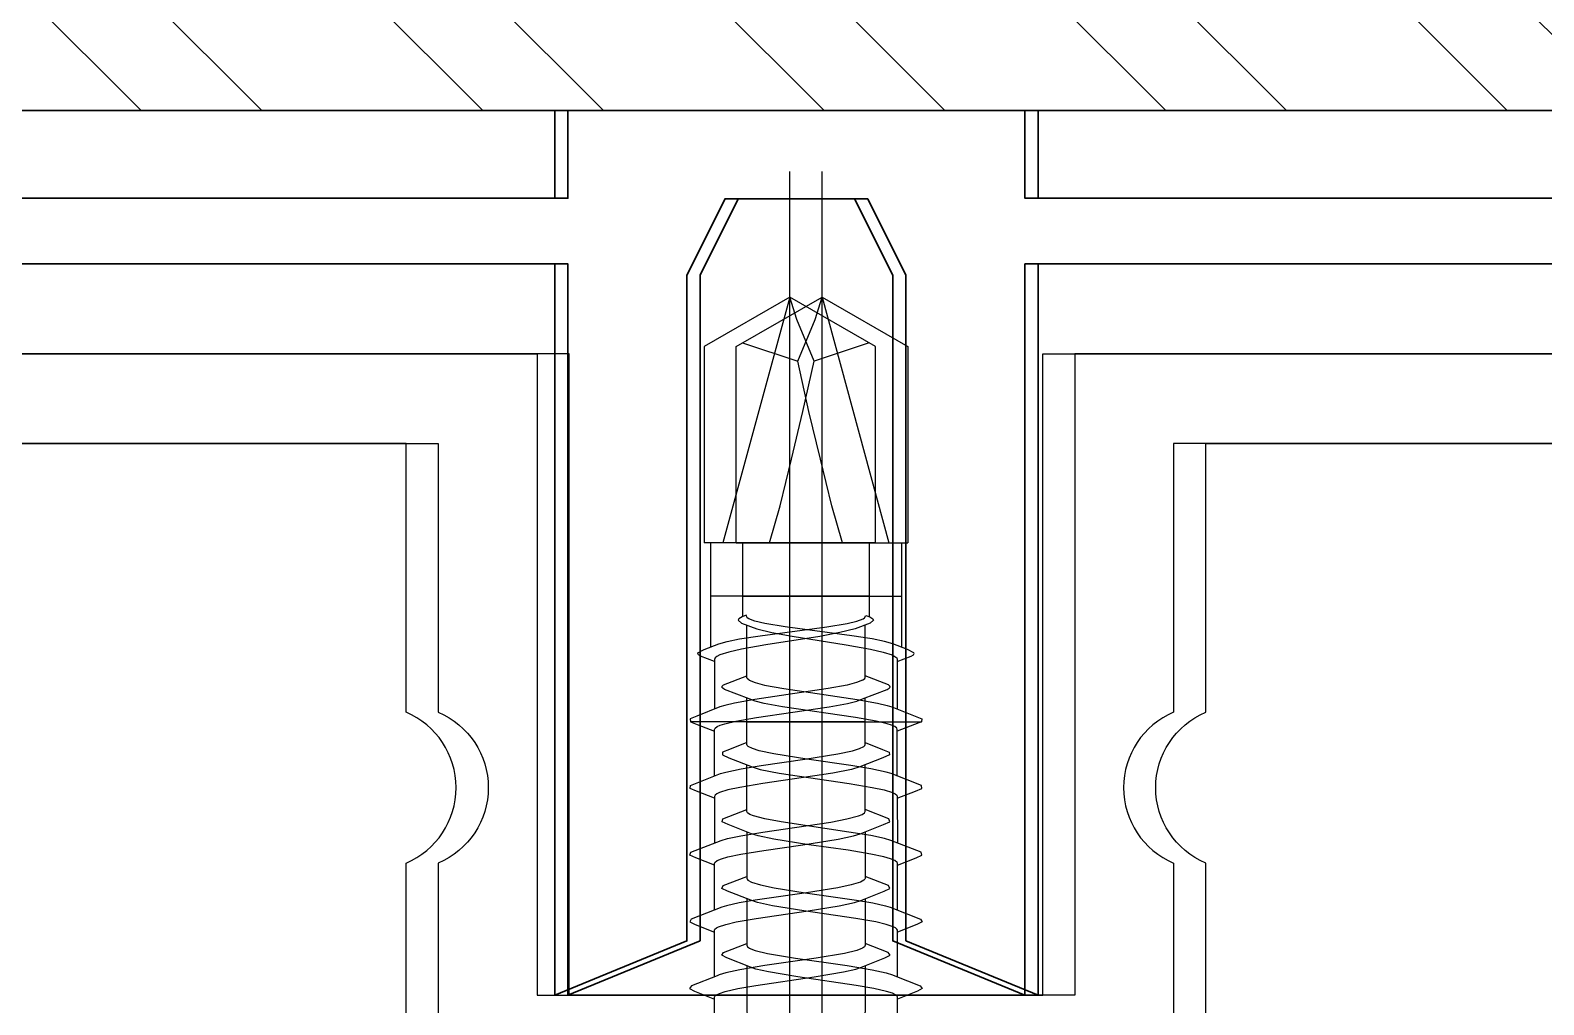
# Model space of a CAD drawing. Header units: centimetres. Extents: x -20963 to 233486, y -95276 to 159172.
# Drawn here: x 106757.235 to 106761.214, y 31751 to 31753.562 of the extents above; entities that cross this region are included whole.
import ezdxf

# ---------------------------------------------------------------- set-up
doc = ezdxf.new("R2010")
doc.units = ezdxf.units.CM
doc.header["$LTSCALE"] = 10
doc.header["$MEASUREMENT"] = 0
doc.linetypes.add('DASHDOT2', pattern=[0.5, 0.25, -0.125, 0, -0.125])
for name, color, linetype, lineweight in [('006 plans$0$$glazing$0$Aluminium', 2, 'Continuous', 30), ('006 plans$0$$glazing$0$EPDM Gasket', 77, 'Continuous', 25), ('006 plans$0$$glazing$0$Hatch_steel', 33, 'Continuous', 30)]:
    doc.layers.add(name, color=color, linetype=linetype, lineweight=lineweight)
for name, color, linetype in [('006 plans$0$$glazing$0$Fastener', 80, 'Continuous'), ('006 plans$0$$glazing$0$steel', 7, 'Continuous'), ('A-MA-DEMISE LINE', 10, 'DASHDOT2'), ('LP-DIMENSION_INT_100', 51, 'Continuous')]:
    doc.layers.add(name, color=color, linetype=linetype)

# ---------------------------------------------------------------- blocks, each defined once
blk = doc.blocks.new('006 plans$0$$glazing$0$SPF2_MULLION')
at = {"layer": '006 plans$0$$glazing$0$Aluminium'}
for points in [[(-6.182057439000346, -51.06982391170459), (6.18205460277386, -51.06982391170459), (6.18205460277386, -48.76679524595966), (26.29782606346998, -48.76679524595966)], [(27.31357831356581, -47.03918208915275), (6.18205460277386, -47.03918208915275), (6.18205460277386, -27.81086255607079), (2.706802828703076, -29.23994983415469), (2.706802828703076, -46.74529237765819), (1.702221669955179, -48.74987353640608), (-1.702224506181665, -48.74987353640608), (-2.706805664929561, -46.74529237765819), (-2.706805664929561, -29.23994983415469), (-6.182057439000346, -27.81086255607079), (-6.182057439000346, -47.03918208915275), (-27.31358114967588, -47.03918208915275)], [(-26.29782889969647, -48.76679524595966), (-6.182057439000346, -48.76679524595966), (-6.182057439000346, -51.06982391170459)]]:
    blk.add_lwpolyline(points, dxfattribs=at)
at = {"layer": '006 plans$0$$glazing$0$EPDM Gasket'}
for points in [[(6.647759537328966, -27.81086220731959), (-6.647764347493649, -27.81086220731959), (-6.647764347493649, -44.67538475827314), (-22.74534924176987, -44.67538475827314)], [(22.74534443148877, -44.67538475827314), (6.647759537328966, -44.67538475827314), (6.647759537328966, -27.81086220731959)]]:
    blk.add_lwpolyline(points, dxfattribs=at)
blk.add_lwpolyline([(-21.49695631593931, -42.31949554171297), (-10.09042426664382, -42.31949554171297), (-10.09042426664382, -35.25126138291671, 0.6637141592456047), (-10.09042426664382, -31.28438979067141), (-10.09042426664382, -25.58226008954807, -0.1786840160067208), (-8.569483848055825, -22.30419926144532), (-6.648459134274162, -22.30419926144532, -0.1022841933555868), (-5.356633348506875, -23.81086220731959), (-2.405140548944473e-06, -23.81086220731959), (5.356628538342193, -23.81086220731959, -0.1022841933555868), (6.64845432410948, -22.30419926144532), (8.569479037774727, -22.30419926144532, -0.1786840160067208), (10.09041945636272, -25.58226008954807), (10.09041945636272, -31.28438979067141, 0.6637141592456047), (10.09041945636272, -35.25126138291671), (10.09041945636272, -42.31949554171297), (21.49695150565822, -42.31949554171297)], format="xyb", dxfattribs=at)
at = {"layer": '006 plans$0$$glazing$0$Fastener', "color": 2}
blk.add_lwpolyline([(1.711305230855942e-08, 34.27030599041609), (-1.430627889931202e-06, -49.46704635955393)], dxfattribs=at)
at = {"layer": '006 plans$0$$glazing$0$Fastener'}
for points in [[(-1.979999965755269, -28.58798289360129), (-1.979999965755269, -27.36319889361039), (-1.96232883236371, -27.32569109360338), (-1.909580165753141, -27.28824782694574), (-1.822682365658693, -27.2508316936146), (-1.553279899060726, -27.1759847602807), (-0.9500794990453869, -27.06354129360989), (0.8285127009730786, -26.80218276026426), (1.271707834326662, -26.72777876027976), (1.625643834238872, -26.65358156026923), (1.798005767632276, -26.60438149361289), (1.912453737924807, -26.55656121947686), (2.571399634238333, -26.3045075602713), (2.637497900985181, -26.23126736027189), (2.524585834238678, -26.15801616027602), (1.980000034323893, -25.94975902693113)], [(1.980000034323893, -26.53072402693215), (1.980000034323893, -27.75843916027225), (1.9719986342825, -27.78375309359399), (1.947999567608349, -27.80902889359277), (1.852988167665899, -27.85948589359759), (1.698083967668936, -27.90985636026016), (1.364788367645815, -27.98539189359872), (0.898078900994733, -28.06654989361414), (-0.6381334323668852, -28.29043289361289), (-1.41124496574048, -28.42092296027113), (-1.73925689898897, -28.49889169359813), (-1.884293365757912, -28.55094882694539), (-2.501702098990791, -28.78985709359404), (-2.63371603237465, -28.86279296028079), (-2.588002965669148, -28.93603389360942), (-1.979999965755269, -29.17226696026046)], [(-1.979999965755269, -30.34784942693659), (-1.979999965755269, -29.12317176026409), (-1.961957765743136, -29.08545056026196), (-1.908156032324769, -29.04770589360851), (-1.86810576566495, -29.02876609360101), (-1.758193765650503, -28.98941249359632), (-1.438106232322752, -28.9108893602679), (-0.694814232410863, -28.78379462694284), (0.6590210342546925, -28.58829162694747), (1.316241700900719, -28.47956836028607), (1.685164834256284, -28.39793956026551), (1.853931967634708, -28.34363109359401), (1.912815405637957, -28.31640328696813), (2.583391100983135, -28.05865482694935), (2.636019500903785, -27.98571969359182), (2.509853167575784, -27.91278382693417), (1.980000034323893, -27.7088005602709)], [(1.980000034323893, -28.290579560271), (1.980000034323893, -29.51853889360791), (1.967899300972931, -29.54951489361702), (1.931703434325755, -29.58048282694654), (1.871837034239434, -29.61145882692654), (1.684341300977394, -29.67345116028446), (1.41468070098199, -29.73548529361142), (0.8858608342707157, -29.82852622694918), (-0.4791511656949297, -30.02714589360403), (-1.301039632409811, -30.15922436027904), (-1.697382832411677, -30.24711362694507), (-1.869458013796248, -30.30475307698362), (-2.483922432409599, -30.54430942694307), (-2.630359565722756, -30.61756062693894), (-2.598054765723646, -30.69069669360761), (-1.979999965755269, -30.93280889361631)], [(-1.979999965755269, -32.10792056028731), (-1.979999965755269, -30.88324582693167), (-1.972353499033488, -30.85858382695005), (-1.949453699053265, -30.83389909361722), (-1.858755032415502, -30.78456556028686), (-1.616526232333854, -30.71080396027537), (-1.262401765678078, -30.63704162693466), (-0.439603965729475, -30.50589669361943), (0.9088266342878342, -30.30977402694407), (1.33415483427234, -30.23625149359577), (1.668108967598528, -30.16269522692892), (1.788737319875509, -30.12726007477613), (2.593058634316549, -29.8134224936075), (2.631894500926137, -29.74017129361164), (2.49204196757637, -29.66693109361222), (1.980000034323893, -29.46801809361205)], [(1.980000034323893, -30.05263142695185), (1.980000034323893, -31.27841569361044), (1.972646167618223, -31.30262009360013), (1.91390983434394, -31.35101276027854), (1.798221367644146, -31.39940102695255), (1.629036967642605, -31.44780249361065), (1.286330500966869, -31.5204596935946), (0.6867300343001261, -31.61946922694915), (-0.3453163657104596, -31.76749989361269), (-1.270537365693599, -31.91373169361032), (-1.676306099048816, -32.00124769360991), (-1.851004812517203, -32.05731713928981), (-2.467015432426706, -32.29897296027048), (-2.625726365717128, -32.37199169359519), (-2.607159832376055, -32.44496422694647), (-1.979999965755269, -32.69304649360129)], [(1.980000034323893, -31.22782449360238), (2.47590496763587, -31.42169876027037), (2.62833783426322, -31.49483482693904), (2.602736434317194, -31.56785429359297), (1.80507485230919, -31.8816960293334), (1.639126900932752, -31.93018916028086), (1.28677636757493, -32.00519082695246), (0.705999834346585, -32.10107929361402), (-1.078401099075563, -32.36446989359683), (-1.50069623242598, -32.44406882693875), (-1.802716632373631, -32.5238686936209), (-1.900564565672539, -32.56373709361651), (-1.960056232404895, -32.60355342694675), (-1.979999965755269, -32.6433484936133), (-1.979999965755269, -33.86841849359917)], [(-1.979999965755269, -34.45272676026798), (-2.432019299012609, -34.27264796028612), (-2.614653765689582, -34.19939676026115), (-2.619542165659368, -34.12625996026327), (-2.447185365715995, -34.05324049360934), (-1.837311099981889, -33.81196999055101), (-1.623193699051626, -33.74762896026368), (-1.128630032413639, -33.6483121602796), (0.7092653675936162, -33.37577616027556), (1.31701903429348, -33.27478222694481), (1.631711434340104, -33.20736249361653), (1.852136767585762, -33.13976162695326), (1.922802967601456, -33.10596376025933), (1.965623034280725, -33.07219522693777), (1.980000034323893, -33.03844576026313), (1.980000034323893, -31.81287196028279)], [(1.980000034323893, -32.98812662693672), (2.457299567642622, -33.17612982692663), (2.622770367655903, -33.24910162694869), (2.611224034335464, -33.32212109360262), (1.819791228626855, -33.63645860765246), (1.684540034271777, -33.67825489360257), (1.282657234347425, -33.76577456027735), (0.7563607676420361, -33.85359342693118), (-0.395378832356073, -34.01942209361005), (-1.266061099013314, -34.15764662693255), (-1.651077965740114, -34.23956876026932), (-1.831460365676321, -34.29416909359861), (-1.942542032338679, -34.3487694269279), (-1.970648499089293, -34.37606849361327), (-1.979999965755269, -34.4033653602819), (-1.979999965755269, -35.63074096027412)], [(1.980000034323893, -33.57282796027721), (1.980000034323893, -34.79847949362011), (1.962979367584921, -34.83525689359521), (1.91220483428333, -34.87199469361803), (1.828549100901, -34.90867529361276), (1.713446567649953, -34.9453566269367), (1.421441301004961, -35.01419022693881), (0.8771231676219031, -35.1099202936166), (-1.034943032427691, -35.3924230269331), (-1.520095832413062, -35.48354116026894), (-1.757484632427804, -35.54429122695001), (-1.912602676078677, -35.60505791776814), (-2.560032701236196, -35.85176866597612), (-2.611787165747955, -35.88050476028002), (-2.634863699087873, -35.90916709360317), (-2.629077699035406, -35.93795776026673), (-2.592828853405081, -35.9670732546947), (-1.979999965755269, -36.20600869361078)], [(-1.979999965755269, -35.00223102694144), (2.614790234249085, -35.00223102694144)], [(-1.913663365761749, -36.09072649359587), (-1.754798432346433, -36.02847896027379), (-1.509805698995478, -35.9663553602586), (-1.008188099018298, -35.87308049362036), (0.9207836342975497, -35.58792822694522), (1.455983500927687, -35.49199209359358), (1.711264167679474, -35.43105649360223), (1.839700683136471, -35.38917323981877), (2.447910700924695, -35.14837482693838), (2.619955834234133, -35.07531576027395), (2.614790234249085, -35.00223102694144), (2.433015234302729, -34.92925189359812), (1.980000034323893, -34.74880056027905)], [(1.980000034323893, -36.5828606269497), (2.347131634247489, -36.7237156269257), (2.402895767590962, -36.75857462693239), (2.421141100930981, -36.79357736028032), (2.416013634297997, -36.81112896028208), (2.249091567588039, -36.89936656027567), (1.86261860083323, -37.05184645758709), (1.64654750097543, -37.11400442692684), (1.322378234239295, -37.17771056026686), (0.781748034292832, -37.26049509359291), (-0.9722987656714395, -37.49398622693843), (-1.508041299064644, -37.58364282693947), (-1.765337899094447, -37.64333909359993), (-1.92559616570361, -37.70300602694624), (-1.96635483240243, -37.73285709359334), (-1.996286092093214, -37.79838189255679), (-2.10182203236036, -37.75670729359263), (-2.183630499057472, -37.70738549361704), (-2.20098116574809, -37.67468176028342), (-2.114510899060406, -37.59353622695198), (-1.714690864435397, -37.44110334443394), (-1.3179774323944, -37.34375042695319), (-0.788004765752703, -37.24616576026892), (0.6347484342986718, -37.02141449361807), (1.270134834339842, -36.90829122695141), (1.606221500900574, -36.83198129359516), (1.842581434291787, -36.75564202695386), (1.918545967666432, -36.71745662693866), (1.964618367608637, -36.67926609361893), (1.980000034323893, -36.64107996027451), (1.980000034323893, -35.33362729361397)], [(-1.91369563236367, -36.09072062693303), (-1.972597699030302, -36.13923722694744), (-1.979999965755269, -36.16305222694064), (-1.979999965755269, -37.54225349359331)], [(2.090000036172569, -39.70587552277721), (2.090000034309924, -36.96213488496142)], [(-2.089999963878654, -39.70587552277721), (-2.089999965741299, -37.762728693604)], [(-2.089999965624884, -38.30222144292202), (2.090000034426339, -38.30222144292202)], [(-2.255002583493479, -39.70455856309854), (-2.255007541854866, -44.86514364683535), (-5.548936314880848e-06, -46.16704668916645), (2.254992455826141, -44.8651457146625), (2.254997416515835, -39.70455332405982)], [(-2.255002584774047, -39.70587552277721), (2.254997415235266, -39.70587552277721)], [(0.5355284434044734, -39.70587552277721), (0.2568038360914215, -40.67436801025178), (-0.04375063057523221, -41.90785447691451), (-0.3433429639553651, -43.159814343584), (-0.6354259639047086, -44.4853766769229)], [(-0.6354252306045964, -44.48537447693525), (-0.1800435639452189, -45.58085274358746), (-1.430627889931202e-06, -46.16704934358131), (1.759982380317524, -39.70587552277721)], [(-2.090007282909937, -44.96040491040912), (-0.6354253931203857, -44.48537408609991)]]:
    blk.add_lwpolyline(points, dxfattribs=at)
at = {"layer": '006 plans$0$$glazing$0$steel'}
blk.add_lwpolyline([(-40.34459281759337, -66.06982391170459), (39.65540718240663, -66.06982391170459), (39.65540718240663, -51.06982391170459), (-40.34459281759337, -51.06982391170459)], close=True, dxfattribs=at)
blk = doc.blocks.new('006 plans$0$$glazing$0$SPF1_MULLION')
at = {"layer": '006 plans$0$$glazing$0$Hatch_steel'}
h = blk.add_hatch(dxfattribs=at)
h.set_pattern_fill('STEEL', color=256, scale=2, style=0)
h.set_pattern_definition([(45, (0, 0), (-4.490128060534576, 4.490128060534577), []), (45, (0, 3.175), (-4.490128060534576, 4.490128060534577), [])])
h.paths.add_polyline_path([(39.65540718235297, -51.0698242604501), (-40.34459281764703, -51.0698242604501), (-40.34459281764703, -66.0698242604501), (39.65540718235297, -66.0698242604501)])
h.paths.add_polyline_path([(39.65540718235297, -71.0698242604501), (34.65540718235297, -66.0698242604501), (31.65540718235297, -66.0698242604501), (31.65540718235297, -236.0698242604501), (34.65540718235297, -236.0698242604501), (39.65540718235297, -231.0698242604501)])
h.paths.add_polyline_path([(39.65540718235297, -236.0698242604501), (-40.34459281764703, -236.0698242604501), (-40.34459281764703, -251.0698242604501), (39.65540718235297, -251.0698242604501)])
h.paths.add_polyline_path([(-32.34459281764703, -66.0698242604501), (-35.34459281764703, -66.0698242604501), (-40.34459281764703, -71.0698242604501), (-40.34459281764703, -231.0698242604501), (-35.34459281764703, -236.0698242604501), (-32.34459281764702, -236.0698242604501)])
at = {"layer": '006 plans$0$$glazing$0$Aluminium'}
for points in [[(-6.52664883851412, -51.0698242604501), (5.837463203220068, -51.0698242604501), (5.837463203220068, -48.76679559471063), (25.95323466395439, -48.76679559471063)], [(26.96898691397382, -47.03918243788462), (5.837463203220068, -47.03918243788462), (5.837463203220068, -27.81086290481358), (2.362211429135641, -29.23995018289384), (2.362211429135641, -46.74529272640007), (1.357630270375012, -48.74987388515979), (-2.046815905669064, -48.74987388515979), (-3.051397064428784, -46.74529272640007), (-3.051397064428784, -29.23995018289384), (-6.52664883851412, -27.81086290481358), (-6.52664883851412, -47.03918243788462), (-27.65817254926787, -47.03918243788462)], [(-26.64242029924844, -48.76679559471063), (-6.52664883851412, -48.76679559471063), (-6.52664883851412, -51.0698242604501)]]:
    blk.add_lwpolyline(points, dxfattribs=at)
at = {"layer": '006 plans$0$$glazing$0$EPDM Gasket'}
for points in [[(6.803168137783359, -27.81086255606465), (-6.492355747060174, -27.81086255606465), (-6.492355747060174, -44.67538510702821), (-22.58994064128183, -44.67538510702821)], [(22.90075303200501, -44.67538510702821), (6.803168137783359, -44.67538510702821), (6.803168137783359, -27.81086255606465)]]:
    blk.add_lwpolyline(points, dxfattribs=at)
blk.add_lwpolyline([(-21.34154771544763, -42.31949589045166), (-9.935015666135769, -42.31949589045166), (-9.935015666135769, -35.25126173167178, 0.6637141592456047), (-9.935015666135769, -31.28439013942284), (-9.935015666135769, -25.58226043829313, -0.1786840160067208), (-8.414075247547771, -22.3041996101831), (-6.493050533862515, -22.3041996101831, -0.1022841933555868), (-5.201224748067943, -23.81086255606465), (0.1554061953620476, -23.81086255606465), (5.512037138791129, -23.81086255606465, -0.1022841933555868), (6.803862924585701, -22.3041996101831), (8.724887638270957, -22.3041996101831, -0.1786840160067208), (10.24582805685895, -25.58226043829313), (10.24582805685895, -31.28439013942284, 0.6637141592456047), (10.24582805685895, -35.25126173167178), (10.24582805685895, -42.31949589045166), (21.65236010617082, -42.31949589045166)], format="xyb", dxfattribs=at)
at = {"layer": '006 plans$0$$glazing$0$Fastener', "color": 2}
blk.add_lwpolyline([(0.1554071995260529, 34.27030564166148), (0.1554057517923866, -49.46704670830832)], dxfattribs=at)
at = {"layer": '006 plans$0$$glazing$0$Fastener'}
for points in [[(-1.824592783301341, -28.58798324235181), (-1.824592783301341, -27.36319924235181), (-1.806921649968899, -27.32569144235185), (-1.754172983301942, -27.28824817568511), (-1.667275183302081, -27.25083204235182), (-1.397872716634993, -27.17598510901848), (-0.7946723166351148, -27.06354164235177), (0.9839198833651608, -26.80218310901853), (1.427115016697826, -26.72777910901846), (1.781051016698257, -26.6535819090185), (1.953412950031634, -26.60438184235181), (2.067860920295061, -26.55656156822147), (2.726806816698627, -26.30450790901853), (2.79290508336544, -26.23126770901843), (2.679993016698972, -26.15801650901835), (2.135407216698695, -25.94975937568518)], [(2.135407216698695, -26.53072437568517), (2.135407216698695, -27.75843950901844), (2.127405816698229, -27.78375344235201), (2.103406750032264, -27.80902924235193), (2.008395350031606, -27.85948624235198), (1.853491150031914, -27.90985670901841), (1.520195550031531, -27.98539224235185), (1.053486083364987, -28.06655024235215), (-0.4827262499684366, -28.29043324235215), (-1.255837783300194, -28.42092330901846), (-1.583849716635086, -28.49889204235194), (-1.728886183304894, -28.55094917568715), (-2.346294916634179, -28.78985744235172), (-2.478308849968016, -28.86279330901857), (-2.432595783301622, -28.93603424235187), (-1.824592783301341, -29.17226730901848)], [(-1.824592783301341, -30.34784977568518), (-1.824592783301341, -29.12317210901847), (-1.806550583301032, -29.0854509090185), (-1.752748849968157, -29.04770624235186), (-1.712698583301062, -29.02876644235187), (-1.602786583301167, -28.98941284235184), (-1.28269904996796, -28.91088970901853), (-0.5394070499687587, -28.78379497568517), (0.8144282166986159, -28.58829197568514), (1.471648883364651, -28.47956870901851), (1.840572016698388, -28.39793990901853), (2.009339150031337, -28.34363144235181), (2.068222588030949, -28.31640363570898), (2.738798283365213, -28.0586551756852), (2.791426683364989, -27.98572004235177), (2.66526035003244, -27.91278417568515), (2.135407216698695, -27.70880090901846)], [(2.135407216698695, -28.29057990901845), (2.135407216698695, -29.51853924235184), (2.123306483365013, -29.54951524235184), (2.087110616698737, -29.58048317568512), (2.027244216697909, -29.61145917568513), (1.839748483364929, -29.67345150901849), (1.570087883365886, -29.73548564235182), (1.041268016698268, -29.82852657568515), (-0.323743983301938, -30.02714624235182), (-1.145632449967707, -30.15922470901853), (-1.541975649967753, -30.24711397568512), (-1.714050831336863, -30.30475342572527), (-2.328515249969314, -30.54430977568541), (-2.47495238330157, -30.61756097568514), (-2.44264758330155, -30.69069704235176), (-1.824592783301341, -30.93280924235182)], [(-1.824592783301341, -32.1079209090185), (-1.824592783301341, -30.88324617568514), (-1.81694631663504, -30.85858417568522), (-1.794046516634808, -30.83389944235182), (-1.70334784996794, -30.78456590901851), (-1.461119049968147, -30.7108043090185), (-1.106994583301457, -30.63704197568518), (-0.2841967833019226, -30.50589704235188), (1.064233816699016, -30.30977437568515), (1.489562016698073, -30.23625184235186), (1.823516150031537, -30.16269557568523), (1.944144502325798, -30.12726042353461), (2.748465816698626, -29.81342284235188), (2.787301683364603, -29.74017164235192), (2.647449150031207, -29.66693144235171), (2.135407216698695, -29.46801844235188)], [(2.135407216698695, -30.0526317756852), (2.135407216698695, -31.27841604235186), (2.128053350031223, -31.30262044235189), (2.069317016698733, -31.35101310901848), (1.953628550031681, -31.39940137568522), (1.784444150031959, -31.44780284235185), (1.441737683365318, -31.52046004235183), (0.8421372166985748, -31.61946957568512), (-0.1899091833010971, -31.76750024235184), (-1.115130183301517, -31.91373204235185), (-1.520898916634906, -32.00124804235179), (-1.69559763012785, -32.05731748802339), (-2.311608249968231, -32.29897330901895), (-2.470319183302308, -32.37199204235185), (-2.451752649968512, -32.44496457568516), (-1.824592783301341, -32.69304684235192)], [(2.135407216698695, -31.22782484235188), (2.63131215003159, -31.42169910901839), (2.783745016698049, -31.49483517568513), (2.758143616698362, -31.56785464235179), (1.960482034734014, -31.88169637806868), (1.794534083364852, -31.93018950901853), (1.442183550031586, -32.00519117568524), (0.8614070166986494, -32.10107964235181), (-0.9229939166352779, -32.3644702423519), (-1.345289049968414, -32.44406917568517), (-1.647309449967906, -32.52386904235186), (-1.745157383301375, -32.56373744235191), (-1.804649049968248, -32.60355377568521), (-1.824592783301341, -32.64334884235188), (-1.824592783301341, -33.86841884235184)], [(-1.824592783301341, -34.4527271090185), (-2.276612116625074, -34.27264830902561), (-2.459246583302047, -34.19939710901849), (-2.464134983300937, -34.12626030901856), (-2.291778183301176, -34.05324084235122), (-1.681903917560703, -33.81197033929595), (-1.467786516634987, -33.74762930901852), (-0.9732228499678968, -33.64831250901852), (0.8646725500320827, -33.37577650901858), (1.472426216698295, -33.27478257568521), (1.787118616698535, -33.20736284235181), (2.007543950031504, -33.13976197568513), (2.078210150031737, -33.1059641090186), (2.121030216698273, -33.07219557568521), (2.135407216698695, -33.03844610901854), (2.135407216698695, -31.81287230901853)], [(2.135407216698695, -32.98812697568519), (2.612706750031066, -33.17613017568499), (2.778177550031614, -33.24910197568522), (2.766631216698443, -33.32212144235245), (1.97519841103076, -33.6364589563841), (1.83994721669842, -33.67825524235184), (1.43806441669858, -33.76577490901855), (0.9117679500313898, -33.85359377568523), (-0.2399716499685383, -34.01942244235192), (-1.110653916634874, -34.15764697568522), (-1.495670783301648, -34.23956910901859), (-1.676053183301519, -34.29416944235186), (-1.787134849968425, -34.34876977568524), (-1.815241316634456, -34.37606884235186), (-1.824592783301341, -34.40336570901854), (-1.824592783301341, -35.6307413090185)], [(2.135407216698695, -33.57282830901852), (2.135407216698695, -34.79847984235187), (2.118386550031573, -34.83525724235187), (2.067612016698149, -34.87199504235184), (1.983956283364932, -34.90867564235191), (1.868853750032031, -34.94535697568517), (1.576848483365211, -35.01419057568523), (1.032530350031266, -35.10992064235188), (-0.8795358499683061, -35.39242337568521), (-1.36468864996823, -35.48354150901855), (-1.602077449968419, -35.54429157568518), (-1.757195493682048, -35.60505826650331), (-2.404625518840476, -35.85176901472869), (-2.456379983302213, -35.8805051090186), (-2.479456516634855, -35.90916744235187), (-2.473670516635138, -35.93795810901861), (-2.437421671012999, -35.96707360345181), (-1.824592783301341, -36.20600904235187)], [(-1.824592783301341, -35.00223137568526), (2.770197416698466, -35.00223137568526)], [(-1.758256183301455, -36.09072684235184), (-1.599391249967994, -36.02847930901851), (-1.354398516635229, -35.96635570901856), (-0.8527809166344014, -35.8730808423519), (1.076190816697817, -35.58792857568528), (1.611390683364334, -35.49199244235183), (1.866671350031538, -35.43105684235184), (1.995107865505815, -35.38917358855417), (2.603317883362251, -35.14837517568583), (2.775363016698066, -35.07531610901856), (2.770197416698466, -35.00223137568526), (2.588422416704816, -34.92925224235319), (2.135407216698695, -34.74880090901854)], [(2.135407216698695, -36.58286097568521), (2.502538816698689, -36.72371597568531), (2.558302950031248, -36.75857497568518), (2.5765482833649, -36.79357770901856), (2.571420816698264, -36.81112930901861), (2.404498750031053, -36.89936690901891), (2.018025783237135, -37.05184680634102), (1.801954683364784, -37.1140047756852), (1.47778541669868, -37.17771090901851), (0.9371552166985566, -37.26049544235184), (-0.8168915833020947, -37.4939865756852), (-1.352634116635272, -37.58364317568521), (-1.609930716635063, -37.64333944235193), (-1.770188983301523, -37.70300637568528), (-1.810947649968512, -37.73285744235193), (-1.840878909700223, -37.79838224129514), (-1.946414849968278, -37.7567076423519), (-2.028223316635376, -37.70738584235187), (-2.045573983301438, -37.67468210901859), (-1.959103716634672, -37.59353657568522), (-1.559283682014211, -37.44110369316832), (-1.162570249968667, -37.34375077568529), (-0.6325975833015036, -37.24616610901853), (0.7901556166989394, -37.02141484235187), (1.425542016698273, -36.90829157568521), (1.761628683364506, -36.83198164235193), (1.997988616698422, -36.75564237568528), (2.073953150032139, -36.7174569756852), (2.120025550031642, -36.67926644235195), (2.135407216698695, -36.64108030901855), (2.135407216698695, -35.33362764235187)], [(-1.758288449968859, -36.09072097568526), (-1.817190516635492, -36.13923757568523), (-1.824592783301341, -36.16305257568524), (-1.824592783301341, -37.5422538423519)], [(2.245407218551009, -39.7058758715292), (2.24540721669473, -36.96213523372012)], [(-1.934592781520223, -39.70587587152909), (-1.934592783301014, -37.76272904235191)], [(-1.934592783254629, -38.30222179166014), (2.245407216812055, -38.30222179166014)], [(-2.099595401055012, -39.70455891184804), (-2.099600359500073, -44.86514399558541), (0.1554016335148845, -46.16704703791686), (2.410399638261879, -44.86514606340086), (2.410404598926107, -39.70455367279999)], [(-2.099595402321029, -39.70587587152909), (2.410404597655543, -39.70587587152909)], [(0.6909356258593107, -39.7058758715292), (0.4122110184589474, -40.67436835899991), (0.1116565517922936, -41.90785482566662), (-0.1879357815405456, -43.15981469233327), (-0.4800187815408208, -44.48537702566659)], [(-0.4800180482079668, -44.48537482566667), (-0.02463638154131331, -45.58085309233331), (0.1554057517923866, -46.16704969233331), (1.915389562688688, -39.70587587152909)], [(-1.934600100475109, -44.96040525915646), (-0.4800182106646389, -44.48537443485532)]]:
    blk.add_lwpolyline(points, dxfattribs=at)
at = {"layer": '006 plans$0$$glazing$0$steel'}
blk.add_lwpolyline([(-40.34459281764703, -66.0698242604501), (39.65540718235297, -66.0698242604501), (39.65540718235297, -51.0698242604501), (-40.34459281764703, -51.0698242604501)], close=True, dxfattribs=at)
blk = doc.blocks.new('gfgf')
at = {"color": 1, "rotation": 180}
blk.add_blockref('006 plans$0$$glazing$0$SPF2_MULLION', (403657.8421387654, 244799.9999727693), dxfattribs=at)
at = {"extrusion": (0, 0, -1), "zscale": -1, "rotation": 179.9995241746047}
blk.add_blockref('006 plans$0$$glazing$0$SPF1_MULLION', (-403658.5334094652, 244800.0001788019), dxfattribs=at)
blk = doc.blocks.new('PLAN')
at = {"layer": 'A-MA-DEMISE LINE', "color": 4, "xscale": 0.1, "yscale": 0.1, "zscale": 0.1}
blk.add_blockref('gfgf', (62317.38110199603, 7268.244242211797, -1.122847812e-07), dxfattribs=at)

msp = doc.modelspace()

# ---------------------------------------------------------------- block references
at = {"layer": 'LP-DIMENSION_INT_100', "color": 2}
msp.add_blockref('PLAN', (4076.066850585368, 0), dxfattribs=at)

doc.saveas('drawing.dxf')
